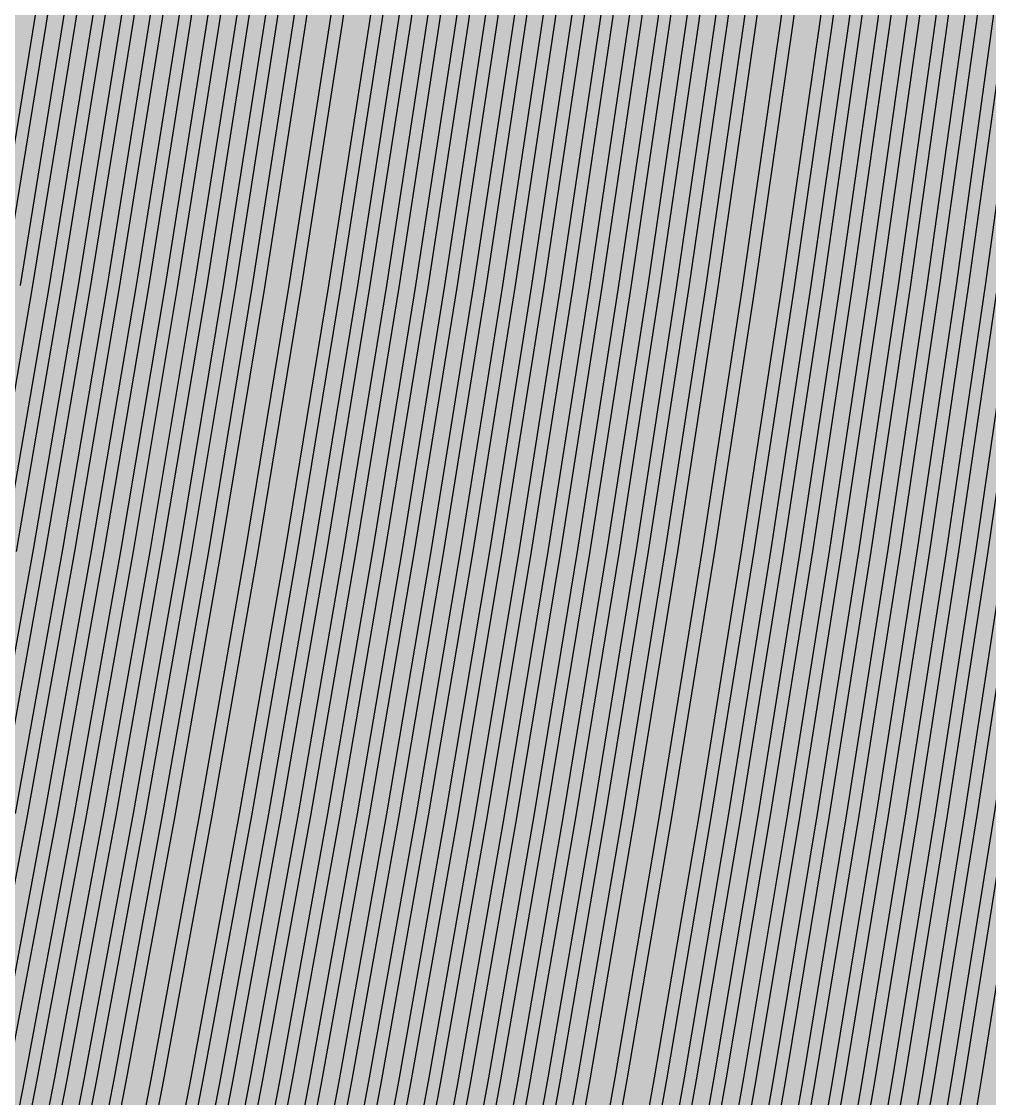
# Model space of a CAD drawing. Header units: metres. Extents: x -7231 to 10969, y -37556 to 1873.
# Drawn here: x 586.1 to 747.4, y -846.7 to -667.2 of the extents above; entities that cross this region are included whole.
import ezdxf

# ---------------------------------------------------------------- set-up
doc = ezdxf.new("R2010")
doc.units = ezdxf.units.M
doc.layers.add('Metal1', color=4, linetype='CONTINUOUS')
doc.layers.add('Polyimide', color=7, linetype='CONTINUOUS')

msp = doc.modelspace()

# ---------------------------------------------------------------- hatches: boundary and pattern name
at = {"layer": 'Polyimide'}
msp.add_hatch(color=7, dxfattribs=at).paths.add_polyline_path([(4065.69, -468), (4066.67, -501.99), (4068.51, -535.99), (4071.41, -569.99), (4075.54, -603.99), (4081.04, -637.99), (4088.01, -671.99), (4096.52, -705.98), (4106.62, -739.98), (4118.33, -773.98), (4131.63, -807.98), (4146.49, -841.98), (4162.87, -875.98), (4180.68, -909.97), (4199.83, -943.97), (4220.22, -977.97), (4241.73, -1011.97), (4264.21, -1045.97), (4287.52, -1079.96), (4311.51, -1113.96), (4336.01, -1147.96), (4360.86, -1181.96), (4385.88, -1215.96), (4410.89, -1249.96), (4435.74, -1283.95), (4460.24, -1317.95), (4484.23, -1351.95), (4507.54, -1385.95), (4530.02, -1419.95), (4551.53, -1453.94), (4571.92, -1487.94), (4591.07, -1521.94), (4608.88, -1555.94), (4625.26, -1589.94), (4640.12, -1623.94), (4653.42, -1657.93), (4665.13, -1691.93), (4675.23, -1725.93), (4683.74, -1759.93), (4690.71, -1793.93), (4696.21, -1827.93), (4700.34, -1861.92), (4703.24, -1895.92), (4705.08, -1929.92), (4706.06, -1963.92), (4706.44, -1997.92), (4706.5, -2031.91), (4706.5, -4793.02), (4709.95, -4838.39), (4720.22, -4882.71), (4737.08, -4924.98), (4760.13, -4964.2), (4788.85, -4999.49), (4822.58, -5030.03), (4860.53, -5055.12), (4901.85, -5074.18), (4901.85, -5074.18), (4970.68, -5105.23), (5034.7, -5145.26), (5092.76, -5193.54), (5143.8, -5249.19), (5186.89, -5311.2), (5221.24, -5378.44), (5246.23, -5449.69), (5261.41, -5523.66), (5266.5, -5599), (5261.41, -5674.34), (5246.23, -5748.31), (5221.24, -5819.56), (5186.89, -5886.8), (5143.8, -5948.81), (5092.76, -6004.46), (5034.7, -6052.74), (4970.68, -6092.77), (4901.85, -6123.82), (4860.53, -6142.88), (4822.58, -6167.97), (4788.85, -6198.51), (4760.13, -6233.8), (4737.08, -6273.02), (4720.22, -6315.29), (4709.95, -6359.61), (4706.5, -6404.98), (4706.5, -9221.52), (4709.95, -9266.88), (4720.22, -9311.21), (4737.08, -9353.47), (4760.13, -9392.7), (4788.85, -9427.98), (4822.58, -9458.52), (4860.53, -9483.61), (4901.85, -9502.67), (4970.68, -9533.72), (5034.7, -9573.75), (5092.76, -9622.03), (5143.8, -9677.68), (5186.89, -9739.69), (5221.24, -9806.94), (5246.23, -9878.19), (5261.41, -9952.16), (5266.5, -10027.49), (5261.41, -10102.83), (5246.23, -10176.8), (5221.24, -10248.05), (5186.89, -10315.3), (5143.8, -10377.31), (5092.76, -10432.96), (5034.7, -10481.24), (4970.68, -10521.27), (4901.85, -10552.32), (4860.53, -10571.38), (4822.58, -10596.46), (4788.85, -10627), (4760.13, -10662.29), (4737.08, -10701.52), (4720.22, -10743.78), (4709.95, -10788.1), (4706.5, -10833.47), (4706.5, -13650.01), (4709.95, -13695.38), (4720.22, -13739.7), (4737.08, -13781.96), (4760.13, -13821.19), (4788.85, -13856.48), (4822.58, -13887.02), (4860.53, -13912.11), (4901.85, -13931.17), (4970.68, -13962.22), (5034.7, -14002.25), (5092.76, -14050.53), (5143.8, -14106.18), (5186.89, -14168.19), (5221.24, -14235.43), (5246.23, -14306.68), (5261.41, -14380.65), (5266.5, -14455.99), (5261.41, -14531.33), (5246.23, -14605.29), (5221.24, -14676.55), (5186.89, -14743.79), (5143.8, -14805.8), (5092.76, -14861.45), (5034.7, -14909.73), (4970.68, -14949.76), (4901.85, -14980.81), (4860.53, -14999.87), (4822.58, -15024.96), (4788.85, -15055.5), (4760.13, -15090.79), (4737.08, -15130.01), (4720.22, -15172.27), (4709.95, -15216.6), (4706.5, -15261.97), (4706.5, -15455.99), (4720.95, -15750.04), (4764.14, -16041.26), (4835.68, -16326.84), (4934.86, -16604.04), (5060.74, -16870.18), (5212.09, -17122.7), (5387.47, -17359.17), (5585.18, -17577.31), (5803.32, -17775.02), (6039.79, -17950.4), (6292.31, -18101.75), (6558.45, -18227.63), (6835.65, -18326.81), (7121.23, -18398.34), (7412.45, -18441.54), (7706.5, -18455.99), (9969.01, -18455.99), (10047.42, -18459.84), (10125.08, -18471.36), (10201.23, -18490.44), (10275.15, -18516.89), (10346.12, -18550.45), (10413.46, -18590.81), (10476.52, -18637.58), (10534.69, -18690.3), (10587.41, -18748.47), (10634.18, -18811.53), (10674.54, -18878.87), (10708.11, -18949.84), (10734.56, -19023.76), (10753.63, -19099.92), (10765.15, -19177.58), (10769.01, -19255.99), (10769.01, -20895.8), (10730.24, -20951.41), (10694.6, -21009.08), (10662.21, -21068.63), (10633.17, -21129.89), (10607.55, -21192.66), (10585.45, -21256.74), (10566.93, -21321.96), (10552.05, -21388.09), (10540.84, -21454.95), (10533.35, -21522.33), (10529.6, -21590.02), (10529.6, -21657.81), (10533.35, -21725.5), (10540.84, -21792.87), (10552.05, -21859.73), (10566.93, -21925.87), (10585.45, -21991.08), (10607.55, -22055.17), (10633.17, -22117.94), (10662.21, -22179.19), (10694.6, -22238.74), (10730.24, -22296.41), (10769.01, -22352.03), (10769.01, -32454.24), (10728.74, -32510.49), (10691.72, -32568.92), (10658.05, -32629.35), (10627.85, -32691.58), (10601.2, -32755.42), (10578.21, -32820.67), (10558.93, -32887.1), (10543.44, -32954.52), (10531.77, -33022.71), (10523.97, -33091.44), (10520.07, -33160.51), (10520.07, -33229.69), (10523.97, -33298.75), (10531.77, -33367.49), (10543.44, -33435.67), (10558.93, -33503.09), (10578.21, -33569.53), (10601.2, -33634.77), (10627.85, -33698.61), (10658.05, -33760.85), (10691.72, -33821.28), (10728.74, -33879.71), (10769.01, -33935.96), (10769.01, -36556), (10765.15, -36634.41), (10753.63, -36712.07), (10734.56, -36788.23), (10708.11, -36862.15), (10674.54, -36933.12), (10634.18, -37000.46), (10587.41, -37063.51), (10534.69, -37121.69), (10476.52, -37174.41), (10413.46, -37221.18), (10346.12, -37261.54), (10275.15, -37295.1), (10201.23, -37321.55), (10125.08, -37340.63), (10047.42, -37352.15), (9969.01, -37356), (-6231.01, -37356), (-6309.42, -37352.15), (-6387.08, -37340.63), (-6463.23, -37321.55), (-6537.15, -37295.1), (-6608.12, -37261.54), (-6675.46, -37221.18), (-6738.52, -37174.41), (-6796.69, -37121.69), (-6849.41, -37063.51), (-6896.18, -37000.46), (-6936.54, -36933.12), (-6970.11, -36862.15), (-6996.56, -36788.23), (-7015.63, -36712.07), (-7027.15, -36634.41), (-7031.01, -36556), (-7031.01, -33936), (-6990.74, -33879.75), (-6953.7, -33821.31), (-6920.03, -33760.88), (-6889.82, -33698.64), (-6863.18, -33634.8), (-6840.18, -33569.55), (-6820.9, -33503.11), (-6805.4, -33435.69), (-6793.74, -33367.49), (-6785.94, -33298.75), (-6782.03, -33229.68), (-6782.03, -33160.5), (-6785.94, -33091.43), (-6793.74, -33022.69), (-6805.4, -32954.5), (-6820.9, -32887.07), (-6840.18, -32820.63), (-6863.18, -32755.39), (-6889.82, -32691.54), (-6920.03, -32629.3), (-6953.7, -32568.87), (-6990.74, -32510.43), (-7031.01, -32454.18), (-7031.01, -22364.83), (-6990.74, -22308.58), (-6953.7, -22250.14), (-6920.03, -22189.71), (-6889.82, -22127.47), (-6863.18, -22063.62), (-6840.18, -21998.38), (-6820.9, -21931.94), (-6805.4, -21864.51), (-6793.74, -21796.32), (-6785.94, -21727.58), (-6782.03, -21658.51), (-6782.03, -21589.33), (-6785.94, -21520.26), (-6793.74, -21451.52), (-6805.4, -21383.32), (-6820.9, -21315.9), (-6840.18, -21249.46), (-6863.18, -21184.21), (-6889.82, -21120.37), (-6920.03, -21058.13), (-6953.7, -20997.7), (-6990.74, -20939.26), (-7031.01, -20883.01), (-7031.01, -19255.99), (-7027.15, -19177.58), (-7015.63, -19099.92), (-6996.56, -19023.76), (-6970.11, -18949.84), (-6936.54, -18878.87), (-6896.18, -18811.53), (-6849.41, -18748.47), (-6796.69, -18690.3), (-6738.52, -18637.58), (-6675.46, -18590.81), (-6608.12, -18550.45), (-6537.15, -18516.89), (-6463.23, -18490.44), (-6387.08, -18471.36), (-6309.42, -18459.84), (-6231.01, -18455.99), (-3968.5, -18455.99), (-3674.45, -18441.54), (-3383.23, -18398.34), (-3097.65, -18326.81), (-2820.45, -18227.63), (-2554.31, -18101.75), (-2301.79, -17950.4), (-2065.32, -17775.02), (-1847.18, -17577.31), (-1649.47, -17359.17), (-1474.09, -17122.7), (-1322.74, -16870.18), (-1196.86, -16604.04), (-1097.68, -16326.84), (-1026.14, -16041.26), (-982.95, -15750.04), (-968.5, -15455.99), (-968.5, -15261.97), (-971.95, -15216.6), (-982.22, -15172.27), (-999.08, -15130.01), (-1022.13, -15090.79), (-1050.85, -15055.5), (-1084.58, -15024.96), (-1122.53, -14999.87), (-1163.85, -14980.81), (-1232.68, -14949.76), (-1296.7, -14909.73), (-1354.76, -14861.45), (-1405.8, -14805.8), (-1448.89, -14743.79), (-1483.24, -14676.55), (-1508.23, -14605.29), (-1523.41, -14531.33), (-1528.5, -14455.99), (-1523.41, -14380.65), (-1508.23, -14306.68), (-1483.24, -14235.43), (-1448.89, -14168.19), (-1405.8, -14106.18), (-1354.76, -14050.53), (-1296.7, -14002.25), (-1232.68, -13962.22), (-1163.85, -13931.17), (-1122.53, -13912.11), (-1084.58, -13887.02), (-1050.85, -13856.48), (-1022.13, -13821.19), (-999.08, -13781.96), (-982.22, -13739.7), (-971.95, -13695.38), (-968.5, -13650.01), (-968.5, -12309.64), (-971.95, -12264.27), (-982.22, -12219.94), (-999.08, -12177.68), (-1022.13, -12138.46), (-1050.85, -12103.17), (-1084.58, -12072.63), (-1122.53, -12047.54), (-1163.85, -12028.48), (-1232.68, -11997.43), (-1296.7, -11957.4), (-1354.76, -11909.12), (-1405.8, -11853.47), (-1448.89, -11791.46), (-1483.24, -11724.22), (-1508.23, -11652.96), (-1523.41, -11579), (-1528.5, -11503.66), (-1523.41, -11428.32), (-1508.23, -11354.35), (-1483.24, -11283.1), (-1448.89, -11215.86), (-1405.8, -11153.85), (-1354.76, -11098.2), (-1296.7, -11049.92), (-1232.68, -11009.89), (-1163.85, -10978.84), (-1122.53, -10959.78), (-1084.58, -10934.69), (-1050.85, -10904.15), (-1022.13, -10868.86), (-999.08, -10829.63), (-982.22, -10787.37), (-971.95, -10743.05), (-968.5, -10697.68), (-968.5, -9357.31), (-971.95, -9311.94), (-982.22, -9267.62), (-999.08, -9225.35), (-1022.13, -9186.13), (-1050.85, -9150.84), (-1084.58, -9120.3), (-1122.53, -9095.21), (-1163.85, -9076.15), (-1163.85, -9076.15), (-1232.68, -9045.1), (-1296.7, -9005.07), (-1354.76, -8956.79), (-1405.8, -8901.14), (-1448.89, -8839.13), (-1483.24, -8771.89), (-1508.23, -8700.64), (-1523.41, -8626.67), (-1528.5, -8551.33), (-1523.41, -8475.99), (-1508.23, -8402.02), (-1483.24, -8330.77), (-1448.89, -8263.53), (-1405.8, -8201.52), (-1354.76, -8145.87), (-1296.7, -8097.59), (-1232.68, -8057.56), (-1163.85, -8026.51), (-1163.85, -8026.51), (-1122.53, -8007.45), (-1084.58, -7982.36), (-1050.85, -7951.82), (-1022.13, -7916.53), (-999.08, -7877.31), (-982.22, -7835.04), (-971.95, -7790.72), (-968.5, -7745.35), (-968.5, -6404.98), (-971.95, -6359.61), (-982.22, -6315.29), (-999.08, -6273.02), (-1022.13, -6233.8), (-1050.85, -6198.51), (-1084.58, -6167.97), (-1122.53, -6142.88), (-1163.85, -6123.82), (-1163.85, -6123.82), (-1232.68, -6092.77), (-1296.7, -6052.74), (-1354.76, -6004.46), (-1405.8, -5948.81), (-1448.89, -5886.8), (-1483.24, -5819.56), (-1508.23, -5748.31), (-1523.41, -5674.34), (-1528.5, -5599), (-1523.41, -5523.66), (-1508.23, -5449.69), (-1483.24, -5378.44), (-1448.89, -5311.2), (-1405.8, -5249.19), (-1354.76, -5193.54), (-1296.7, -5145.26), (-1232.68, -5105.23), (-1163.85, -5074.18), (-1163.85, -5074.18), (-1122.53, -5055.12), (-1084.58, -5030.03), (-1050.85, -4999.49), (-1022.13, -4964.2), (-999.08, -4924.98), (-982.22, -4882.71), (-971.95, -4838.39), (-968.5, -4793.02), (-968.5, -2031.91), (-968.44, -1997.92), (-968.06, -1963.92), (-967.05, -1929.92), (-965.18, -1895.92), (-962.22, -1861.92), (-958.01, -1827.93), (-952.41, -1793.93), (-945.31, -1759.93), (-936.64, -1725.93), (-926.35, -1691.93), (-914.43, -1657.93), (-900.88, -1623.94), (-885.74, -1589.94), (-869.05, -1555.94), (-850.91, -1521.94), (-831.4, -1487.94), (-810.63, -1453.94), (-788.72, -1419.95), (-765.82, -1385.95), (-742.07, -1351.95), (-717.63, -1317.95), (-692.67, -1283.95), (-667.36, -1249.96), (-641.88, -1215.96), (-616.39, -1181.96), (-591.08, -1147.96), (-566.12, -1113.96), (-541.68, -1079.96), (-517.93, -1045.97), (-495.03, -1011.97), (-473.12, -977.97), (-452.35, -943.97), (-432.84, -909.97), (-414.7, -875.98), (-398.01, -841.98), (-382.87, -807.98), (-369.32, -773.98), (-357.4, -739.98), (-347.11, -705.98), (-338.44, -671.99), (-331.34, -637.99), (-325.74, -603.99), (-321.53, -569.99), (-318.57, -535.99), (-316.7, -501.99), (-315.69, -468), (-315.31, -434), (-315.25, -400), (-315.25, 401), (-315.25, 451), (-315.25, 1644), (-270.25, 1644), (-270.03, 1637.13), (-269.35, 1630.29), (-268.23, 1623.52), (-266.67, 1616.82), (-264.68, 1610.25), (-262.26, 1603.82), (-259.42, 1597.56), (-256.18, 1591.5), (-252.55, 1585.67), (-248.55, 1580.08), (-244.19, 1574.77), (-239.5, 1569.75), (-234.48, 1565.06), (-229.17, 1560.7), (-223.58, 1556.7), (-217.75, 1553.07), (-211.69, 1549.83), (-205.43, 1546.99), (-199, 1544.57), (-192.43, 1542.58), (-185.73, 1541.02), (-178.96, 1539.9), (-172.12, 1539.22), (-165.25, 1539), (-158.38, 1539.22), (-151.54, 1539.9), (-144.77, 1541.02), (-138.07, 1542.58), (-131.5, 1544.57), (-125.07, 1546.99), (-118.81, 1549.83), (-112.75, 1553.07), (-106.92, 1556.7), (-101.33, 1560.7), (-96.02, 1565.06), (-91, 1569.75), (-86.31, 1574.77), (-81.95, 1580.08), (-77.95, 1585.67), (-74.32, 1591.5), (-71.08, 1597.56), (-68.24, 1603.82), (-65.82, 1610.25), (-63.83, 1616.82), (-62.27, 1623.52), (-61.15, 1630.29), (-60.47, 1637.13), (-60.25, 1644), (1853, 1644), (1853, 1573), (3815.25, 1573), (3815.46, 1579.54), (3816.11, 1586.05), (3817.17, 1592.51), (3818.66, 1598.88), (3820.56, 1605.14), (3822.86, 1611.27), (3825.56, 1617.23), (3828.65, 1623), (3832.1, 1628.56), (3835.91, 1633.88), (3840.07, 1638.93), (3844.54, 1643.71), (3849.32, 1648.18), (3854.37, 1652.34), (3859.69, 1656.15), (3865.25, 1659.6), (3871.02, 1662.69), (3876.98, 1665.39), (3883.11, 1667.69), (3889.37, 1669.59), (3895.74, 1671.08), (3902.2, 1672.14), (3908.71, 1672.79), (3915.25, 1673), (3921.79, 1672.79), (3928.3, 1672.14), (3934.76, 1671.08), (3941.13, 1669.59), (3947.39, 1667.69), (3953.52, 1665.39), (3959.48, 1662.69), (3965.25, 1659.6), (3970.81, 1656.15), (3976.13, 1652.34), (3981.18, 1648.18), (3985.96, 1643.71), (3990.43, 1638.93), (3994.59, 1633.88), (3998.4, 1628.56), (4001.85, 1623), (4004.94, 1617.23), (4007.64, 1611.27), (4009.94, 1605.14), (4011.84, 1598.88), (4013.33, 1592.51), (4014.39, 1586.05), (4015.04, 1579.54), (4015.25, 1573), (4065.25, 1573), (4065.25, 451), (4065.25, 401), (4065.25, -400), (4065.31, -434), (4065.69, -468)])

# ---------------------------------------------------------------- linework, layer by layer
at = {"layer": 'Metal1'}
for points in [[(577.86, -1019.26), (587.62, -975.25), (596.95, -931.24), (605.86, -887.23), (614.34, -843.22), (622.4, -799.21), (630.04, -755.2), (637.27, -711.19), (644.09, -667.18), (650.51, -623.17), (656.52, -579.15), (662.13, -535.14), (667.35, -491.13), (672.17, -447.12), (676.59, -403.11), (680.63, -359.1), (684.27, -315.09), (687.53, -271.08), (690.4, -227.07), (692.88, -183.06), (694.98, -139.05)], [(577.89, -1151.29), (588.62, -1107.28), (598.91, -1063.27), (608.78, -1019.26), (618.23, -975.25), (627.26, -931.24), (635.88, -887.23), (644.08, -843.22), (651.89, -799.21), (659.28, -755.2), (666.28, -711.19), (672.88, -667.18), (679.09, -623.17), (684.91, -579.16), (690.34, -535.15), (695.39, -491.14), (700.05, -447.13), (704.34, -403.12), (708.24, -359.11), (711.77, -315.1), (714.92, -271.09), (717.7, -227.07), (720.1, -183.06), (722.13, -139.05)], [(578.05, -887.22), (586.69, -843.21), (594.9, -799.2), (602.7, -755.19), (610.07, -711.18), (617.02, -667.17), (623.56, -623.16), (629.69, -579.15), (635.41, -535.14), (640.72, -491.13), (645.63, -447.12), (650.14, -403.11), (654.26, -359.1), (657.97, -315.09), (661.29, -271.08), (664.21, -227.07), (666.75, -183.06), (668.89, -139.05)], [(578.08, -1063.27), (588.17, -1019.26), (597.83, -975.25), (607.06, -931.24), (615.86, -887.23), (624.25, -843.22), (632.23, -799.21), (639.79, -755.2), (646.94, -711.19), (653.69, -667.18), (660.04, -623.17), (665.99, -579.16), (671.54, -535.15), (676.7, -491.14), (681.46, -447.13), (685.84, -403.11), (689.83, -359.1), (693.44, -315.09), (696.66, -271.08), (699.5, -227.07), (701.95, -183.06), (704.03, -139.05)], [(578.08, -1107.28), (588.5, -1063.27), (598.48, -1019.26), (608.03, -975.25), (617.16, -931.24), (625.87, -887.23), (634.17, -843.22), (642.06, -799.21), (649.54, -755.2), (656.61, -711.19), (663.29, -667.18), (669.57, -623.17), (675.45, -579.16), (680.94, -535.15), (686.04, -491.14), (690.76, -447.13), (695.09, -403.12), (699.04, -359.11), (702.6, -315.1), (705.79, -271.08), (708.6, -227.07), (711.03, -183.06), (713.08, -139.05)], [(661.84, -139.14), (659.67, -183.17), (657.11, -227.2), (654.15, -271.22), (650.8, -315.25), (647.04, -359.28), (642.89, -403.31), (638.33, -447.34), (633.36, -491.36), (627.99, -535.39), (622.21, -579.42), (616.01, -623.45), (609.4, -667.48), (602.37, -711.51), (594.92, -755.53), (587.04, -799.56), (578.74, -843.59)], [(579.07, -931.23), (588.05, -887.22), (596.6, -843.21), (604.73, -799.2), (612.44, -755.19), (619.74, -711.18), (626.62, -667.17), (633.09, -623.16), (639.15, -579.15), (644.81, -535.14), (650.07, -491.13), (654.93, -447.12), (659.39, -403.11), (663.46, -359.1), (667.14, -315.09), (670.42, -271.08), (673.32, -227.07), (675.82, -183.06), (677.94, -139.05)], [(696.98, -139.14), (694.88, -183.17), (692.39, -227.19), (689.52, -271.22), (686.26, -315.25), (682.62, -359.28), (678.58, -403.31), (674.16, -447.33), (669.34, -491.36), (664.12, -535.39), (658.51, -579.42), (652.49, -623.44), (646.07, -667.47), (639.25, -711.5), (632.01, -755.53), (624.37, -799.56), (616.3, -843.58), (607.82, -887.61), (598.91, -931.64), (589.58, -975.67), (579.81, -1019.7)], [(724.13, -139.14), (722.1, -183.16), (719.69, -227.19), (716.91, -271.22), (713.76, -315.25), (710.23, -359.27), (706.33, -403.3), (702.04, -447.33), (697.38, -491.36), (692.33, -535.38), (686.9, -579.41), (681.08, -623.44), (674.86, -667.47), (668.26, -711.5), (661.26, -755.52), (653.86, -799.55), (646.05, -843.58), (637.84, -887.61), (629.22, -931.63), (620.19, -975.66), (610.74, -1019.69), (600.86, -1063.72), (590.56, -1107.75), (579.83, -1151.77)], [(670.89, -139.14), (668.74, -183.17), (666.21, -227.2), (663.28, -271.22), (659.96, -315.25), (656.25, -359.28), (652.14, -403.31), (647.62, -447.34), (642.71, -491.36), (637.39, -535.39), (631.67, -579.42), (625.54, -623.45), (619, -667.48), (612.04, -711.5), (604.67, -755.53), (596.87, -799.56), (588.65, -843.59), (580.01, -887.62)], [(706.03, -139.14), (703.95, -183.17), (701.49, -227.19), (698.65, -271.22), (695.43, -315.25), (691.82, -359.28), (687.83, -403.3), (683.45, -447.33), (678.68, -491.36), (673.52, -535.39), (667.97, -579.42), (662.02, -623.44), (655.67, -667.47), (648.92, -711.5), (641.76, -755.53), (634.2, -799.55), (626.22, -843.58), (617.83, -887.61), (609.02, -931.64), (599.78, -975.67), (590.12, -1019.7), (580.03, -1063.72)], [(715.08, -139.14), (713.02, -183.17), (710.59, -227.19), (707.78, -271.22), (704.6, -315.25), (701.03, -359.28), (697.08, -403.3), (692.75, -447.33), (688.03, -491.36), (682.93, -535.39), (677.43, -579.41), (671.55, -623.44), (665.27, -667.47), (658.59, -711.5), (651.51, -755.53), (644.03, -799.55), (636.14, -843.58), (627.83, -887.61), (619.12, -931.64), (609.99, -975.66), (600.43, -1019.69), (590.44, -1063.72), (580.03, -1107.75)], [(580.16, -799.2), (588.07, -755.19), (595.56, -711.18), (602.62, -667.17), (609.27, -623.16), (615.49, -579.15), (621.3, -535.14), (626.7, -491.13), (631.69, -447.12), (636.27, -403.11), (640.45, -359.1), (644.22, -315.09), (647.59, -271.08), (650.56, -227.07), (653.14, -183.06), (655.31, -139.05)], [(648.26, -139.14), (646.06, -183.17), (643.46, -227.2), (640.46, -271.23), (637.05, -315.25), (633.24, -359.28), (629.01, -403.31), (624.38, -447.34), (619.34, -491.37), (613.88, -535.39), (608.01, -579.42), (601.72, -623.45), (595, -667.48), (587.86, -711.51), (580.3, -755.54)], [(581, -975.25), (590.34, -931.24), (599.26, -887.23), (607.75, -843.22), (615.81, -799.21), (623.47, -755.2), (630.7, -711.19), (637.53, -667.18), (643.96, -623.16), (649.98, -579.15), (655.59, -535.14), (660.81, -491.13), (665.64, -447.12), (670.07, -403.11), (674.1, -359.1), (677.75, -315.09), (681.01, -271.08), (683.89, -227.07), (686.37, -183.06), (688.48, -139.05)], [(679.94, -139.14), (677.82, -183.17), (675.31, -227.19), (672.42, -271.22), (669.13, -315.25), (665.45, -359.28), (661.38, -403.31), (656.92, -447.33), (652.06, -491.36), (646.8, -535.39), (641.13, -579.42), (635.07, -623.45), (628.59, -667.47), (621.71, -711.5), (614.41, -755.53), (606.7, -799.56), (598.57, -843.59), (590.01, -887.61), (581.03, -931.64)], [(581.06, -711.18), (588.23, -667.17), (594.98, -623.16), (601.3, -579.15), (607.2, -535.14), (612.68, -491.13), (617.75, -447.12), (622.4, -403.11), (626.64, -359.1), (630.47, -315.09), (633.9, -271.08), (636.91, -227.07), (639.53, -183.06), (641.73, -139.05)], [(581.73, -843.21), (589.99, -799.2), (597.82, -755.19), (605.23, -711.18), (612.22, -667.17), (618.8, -623.16), (624.96, -579.15), (630.71, -535.14), (636.05, -491.13), (640.99, -447.12), (645.52, -403.11), (649.65, -359.1), (653.39, -315.09), (656.72, -271.08), (659.66, -227.07), (662.21, -183.06), (664.36, -139.05)], [(657.31, -139.14), (655.13, -183.17), (652.56, -227.2), (649.59, -271.22), (646.22, -315.25), (642.44, -359.28), (638.26, -403.31), (633.68, -447.34), (628.69, -491.36), (623.29, -535.39), (617.47, -579.42), (611.25, -623.45), (604.6, -667.48), (597.53, -711.51), (590.04, -755.53), (582.13, -799.56)], [(690.47, -139.14), (688.37, -183.17), (685.88, -227.19), (683.01, -271.22), (679.75, -315.25), (676.1, -359.28), (672.06, -403.31), (667.63, -447.33), (662.8, -491.36), (657.58, -535.39), (651.96, -579.42), (645.94, -623.44), (639.51, -667.47), (632.68, -711.5), (625.44, -755.53), (617.78, -799.56), (609.71, -843.59), (601.22, -887.61), (592.3, -931.64), (582.96, -975.67)], [(583.02, -1019.26), (592.73, -975.25), (602.01, -931.24), (610.86, -887.23), (619.3, -843.22), (627.31, -799.21), (634.91, -755.2), (642.11, -711.19), (648.89, -667.18), (655.27, -623.17), (661.25, -579.16), (666.84, -535.15), (672.02, -491.14), (676.81, -447.12), (681.22, -403.11), (685.23, -359.1), (688.85, -315.09), (692.09, -271.08), (694.95, -227.07), (697.42, -183.06), (699.51, -139.05)], [(643.73, -139.14), (641.52, -183.17), (638.91, -227.2), (635.89, -271.23), (632.47, -315.25), (628.63, -359.28), (624.39, -403.31), (619.74, -447.34), (614.67, -491.37), (609.18, -535.4), (603.28, -579.42), (596.95, -623.45), (590.21, -667.48), (583.03, -711.51)], [(583.05, -887.22), (591.65, -843.21), (599.82, -799.2), (607.57, -755.19), (614.9, -711.18), (621.82, -667.17), (628.32, -623.16), (634.42, -579.15), (640.11, -535.14), (645.4, -491.13), (650.28, -447.12), (654.77, -403.11), (658.86, -359.1), (662.55, -315.09), (665.86, -271.08), (668.76, -227.07), (671.28, -183.06), (673.41, -139.05)], [(583.2, -755.19), (590.73, -711.18), (597.83, -667.17), (604.5, -623.16), (610.76, -579.15), (616.6, -535.14), (622.03, -491.13), (627.04, -447.12), (631.65, -403.11), (635.85, -359.1), (639.64, -315.09), (643.03, -271.08), (646.01, -227.07), (648.6, -183.06), (650.79, -139.05)], [(583.21, -1151.29), (593.88, -1107.28), (604.12, -1063.27), (613.94, -1019.26), (623.33, -975.25), (632.31, -931.24), (640.88, -887.23), (649.04, -843.22), (656.8, -799.21), (664.16, -755.2), (671.12, -711.19), (677.68, -667.18), (683.86, -623.17), (689.64, -579.16), (695.05, -535.15), (700.06, -491.14), (704.7, -447.13), (708.96, -403.12), (712.84, -359.11), (716.35, -315.1), (719.48, -271.09), (722.25, -227.07), (724.64, -183.06), (726.66, -139.05)], [(583.29, -1063.27), (593.32, -1019.26), (602.93, -975.25), (612.11, -931.24), (620.87, -887.23), (629.21, -843.22), (637.14, -799.21), (644.66, -755.2), (651.78, -711.19), (658.49, -667.18), (664.8, -623.17), (670.72, -579.16), (676.24, -535.15), (681.37, -491.14), (686.11, -447.13), (690.46, -403.12), (694.43, -359.11), (698.02, -315.09), (701.22, -271.08), (704.05, -227.07), (706.49, -183.06), (708.56, -139.05)], [(583.35, -1107.28), (593.7, -1063.27), (603.63, -1019.26), (613.13, -975.25), (622.21, -931.24), (630.87, -887.23), (639.13, -843.22), (646.97, -799.21), (654.41, -755.2), (661.45, -711.19), (668.09, -667.18), (674.33, -623.17), (680.18, -579.16), (685.64, -535.15), (690.72, -491.14), (695.41, -447.13), (699.71, -403.12), (703.64, -359.11), (707.18, -315.1), (710.35, -271.08), (713.15, -227.07), (715.56, -183.06), (717.61, -139.05)], [(666.36, -139.14), (664.21, -183.17), (661.66, -227.2), (658.72, -271.22), (655.38, -315.25), (651.65, -359.28), (647.51, -403.31), (642.98, -447.34), (638.04, -491.36), (632.69, -535.39), (626.94, -579.42), (620.77, -623.45), (614.2, -667.48), (607.21, -711.5), (599.79, -755.53), (591.96, -799.56), (583.69, -843.59)], [(584.12, -931.23), (593.06, -887.22), (601.56, -843.21), (609.65, -799.2), (617.32, -755.19), (624.57, -711.18), (631.41, -667.17), (637.85, -623.16), (643.88, -579.15), (649.51, -535.14), (654.74, -491.13), (659.58, -447.12), (664.02, -403.11), (668.06, -359.1), (671.72, -315.09), (674.99, -271.08), (677.87, -227.07), (680.36, -183.06), (682.47, -139.05)], [(701.5, -139.14), (699.41, -183.17), (696.94, -227.19), (694.09, -271.22), (690.85, -315.25), (687.22, -359.28), (683.21, -403.3), (678.8, -447.33), (674.01, -491.36), (668.82, -535.39), (663.24, -579.42), (657.25, -623.44), (650.87, -667.47), (644.08, -711.5), (636.89, -755.53), (629.28, -799.56), (621.26, -843.58), (612.82, -887.61), (603.96, -931.64), (594.68, -975.67), (584.97, -1019.7)], [(675.41, -139.14), (673.28, -183.17), (670.76, -227.19), (667.85, -271.22), (664.55, -315.25), (660.85, -359.28), (656.76, -403.31), (652.27, -447.33), (647.38, -491.36), (642.09, -535.39), (636.4, -579.42), (630.3, -623.45), (623.8, -667.47), (616.88, -711.5), (609.54, -755.53), (601.79, -799.56), (593.61, -843.59), (585.01, -887.62)], [(585.07, -799.2), (592.95, -755.19), (600.4, -711.18), (607.42, -667.17), (614.03, -623.16), (620.22, -579.15), (626.01, -535.14), (631.38, -491.13), (636.34, -447.12), (640.9, -403.11), (645.05, -359.1), (648.8, -315.09), (652.16, -271.08), (655.11, -227.07), (657.67, -183.06), (659.84, -139.05)], [(728.66, -139.14), (726.64, -183.16), (724.24, -227.19), (721.48, -271.22), (718.34, -315.25), (714.84, -359.27), (710.95, -403.3), (706.69, -447.33), (702.05, -491.36), (697.03, -535.38), (691.63, -579.41), (685.84, -623.44), (679.66, -667.47), (673.09, -711.49), (666.13, -755.52), (658.77, -799.55), (651.01, -843.58), (642.85, -887.61), (634.27, -931.63), (625.29, -975.66), (615.89, -1019.69), (606.07, -1063.72), (595.83, -1107.75), (585.15, -1151.77)], [(652.78, -139.14), (650.6, -183.17), (648.01, -227.2), (645.02, -271.22), (641.63, -315.25), (637.84, -359.28), (633.64, -403.31), (629.03, -447.34), (624.01, -491.37), (618.59, -535.39), (612.74, -579.42), (606.48, -623.45), (599.8, -667.48), (592.7, -711.51), (585.17, -755.54)], [(710.56, -139.14), (708.49, -183.17), (706.04, -227.19), (703.22, -271.22), (700.01, -315.25), (696.43, -359.28), (692.46, -403.3), (688.1, -447.33), (683.36, -491.36), (678.22, -535.39), (672.7, -579.41), (666.78, -623.44), (660.47, -667.47), (653.75, -711.5), (646.63, -755.53), (639.11, -799.55), (631.18, -843.58), (622.83, -887.61), (614.07, -931.64), (604.88, -975.67), (595.27, -1019.69), (585.24, -1063.72)], [(719.61, -139.14), (717.56, -183.16), (715.14, -227.19), (712.35, -271.22), (709.18, -315.25), (705.63, -359.28), (701.7, -403.3), (697.4, -447.33), (692.7, -491.36), (687.63, -535.39), (682.16, -579.41), (676.31, -623.44), (670.06, -667.47), (663.42, -711.5), (656.38, -755.52), (648.94, -799.55), (641.09, -843.58), (632.84, -887.61), (624.17, -931.64), (615.09, -975.66), (605.58, -1019.69), (595.65, -1063.72), (585.29, -1107.75)], [(585.89, -711.18), (593.03, -667.17), (599.74, -623.16), (606.03, -579.15), (611.9, -535.14), (617.35, -491.13), (622.4, -447.12), (627.02, -403.11), (631.24, -359.1), (635.06, -315.09), (638.46, -271.08), (641.46, -227.07), (644.06, -183.06), (646.26, -139.05)], [(684.46, -139.14), (682.36, -183.17), (679.86, -227.19), (676.98, -271.22), (673.71, -315.25), (670.06, -359.28), (666.01, -403.31), (661.57, -447.33), (656.73, -491.36), (651.5, -535.39), (645.87, -579.42), (639.83, -623.45), (633.39, -667.47), (626.55, -711.5), (619.29, -755.53), (611.62, -799.56), (603.53, -843.59), (595.02, -887.61), (586.08, -931.64)], [(619.09, -1019.26), (628.43, -975.25), (637.36, -931.24), (645.88, -887.23), (654, -843.22), (661.71, -799.21), (669.03, -755.2), (675.95, -711.19), (682.48, -667.18), (688.62, -623.17), (694.38, -579.16), (699.75, -535.15), (704.74, -491.14), (709.35, -447.13), (713.59, -403.12), (717.45, -359.11), (720.93, -315.1), (724.05, -271.09), (726.8, -227.08), (729.17, -183.06), (731.18, -139.05)], [(624.24, -1019.27), (633.53, -975.26), (642.41, -931.24), (650.89, -887.23), (658.96, -843.22), (666.63, -799.21), (673.9, -755.2), (680.79, -711.19), (687.28, -667.18), (693.39, -623.17), (699.11, -579.16), (704.45, -535.15), (709.41, -491.14), (714, -447.13), (718.21, -403.12), (722.05, -359.11), (725.52, -315.1), (728.62, -271.09), (731.35, -227.08), (733.71, -183.06), (735.71, -139.05)], [(629.4, -1019.27), (638.64, -975.26), (647.47, -931.25), (655.89, -887.24), (663.92, -843.23), (671.54, -799.21), (678.78, -755.2), (685.62, -711.19), (692.08, -667.18), (698.15, -623.17), (703.84, -579.16), (709.15, -535.15), (714.09, -491.14), (718.65, -447.13), (722.83, -403.12), (726.65, -359.11), (730.1, -315.1), (733.18, -271.09), (735.9, -227.08), (738.25, -183.07), (740.24, -139.05)], [(733.18, -139.14), (731.17, -183.16), (728.79, -227.19), (726.05, -271.22), (722.93, -315.25), (719.44, -359.27), (715.58, -403.3), (711.34, -447.33), (706.73, -491.36), (701.73, -535.38), (696.36, -579.41), (690.6, -623.44), (684.46, -667.47), (677.93, -711.49), (671, -755.52), (663.69, -799.55), (655.97, -843.58), (647.85, -887.6), (639.33, -931.63), (630.39, -975.66)], [(634.55, -1019.27), (643.74, -975.26), (652.52, -931.25), (660.89, -887.24), (668.87, -843.23), (676.46, -799.22), (683.65, -755.21), (690.46, -711.19), (696.88, -667.18), (702.91, -623.17), (708.57, -579.16), (713.85, -535.15), (718.76, -491.14), (723.29, -447.13), (727.46, -403.12), (731.25, -359.11), (734.68, -315.1), (737.75, -271.09), (740.45, -227.08), (742.79, -183.07), (744.76, -139.05)], [(737.71, -139.14), (735.71, -183.16), (733.34, -227.19), (730.61, -271.22), (727.51, -315.25), (724.04, -359.27), (720.2, -403.3), (715.99, -447.33), (711.4, -491.36), (706.44, -535.38), (701.09, -579.41), (695.37, -623.44), (689.26, -667.47), (682.76, -711.49), (675.88, -755.52), (668.6, -799.55), (660.93, -843.58), (652.85, -887.6), (644.38, -931.63), (635.49, -975.66)], [(639.7, -1019.27), (648.84, -975.26), (657.57, -931.25), (665.9, -887.24), (673.83, -843.23), (681.37, -799.22), (688.53, -755.21), (695.29, -711.2), (701.67, -667.18), (707.68, -623.17), (713.3, -579.16), (718.55, -535.15), (723.43, -491.14), (727.94, -447.13), (732.08, -403.12), (735.86, -359.11), (739.27, -315.1), (742.31, -271.09), (745, -227.08), (747.32, -183.07), (749.29, -139.05)], [(742.23, -139.14), (740.25, -183.16), (737.89, -227.19), (735.18, -271.22), (732.09, -315.25), (728.64, -359.27), (724.83, -403.3), (720.64, -447.33), (716.07, -491.35), (711.14, -535.38), (705.82, -579.41), (700.13, -623.44), (694.06, -667.46), (687.6, -711.49), (680.75, -755.52), (673.52, -799.55), (665.89, -843.58), (657.86, -887.6), (649.43, -931.63), (640.59, -975.66)], [(644.86, -1019.27), (653.94, -975.26), (662.62, -931.25), (670.9, -887.24), (678.79, -843.23), (686.29, -799.22), (693.4, -755.21), (700.13, -711.2), (706.47, -667.19), (712.44, -623.17), (718.03, -579.16), (723.26, -535.15), (728.11, -491.14), (732.59, -447.13), (736.71, -403.12), (740.46, -359.11), (743.85, -315.1), (746.88, -271.09), (749.55, -227.08), (751.86, -183.07), (753.81, -139.06)], [(746.76, -139.14), (744.78, -183.16), (742.44, -227.19), (739.74, -271.22), (736.68, -315.25), (733.25, -359.27), (729.45, -403.3), (725.28, -447.33), (720.75, -491.35), (715.84, -535.38), (710.56, -579.41), (704.9, -623.44), (698.86, -667.46), (692.43, -711.49), (685.63, -755.52), (678.43, -799.55), (670.84, -843.57), (662.86, -887.6), (654.48, -931.63), (645.7, -975.66)], [(751.29, -139.14), (749.32, -183.16), (746.99, -227.19), (744.31, -271.22), (741.26, -315.24), (737.85, -359.27), (734.07, -403.3), (729.93, -447.33), (725.42, -491.35), (720.54, -535.38), (715.29, -579.41), (709.66, -623.44), (703.65, -667.46), (697.27, -711.49), (690.5, -755.52), (683.35, -799.55), (675.8, -843.57), (667.86, -887.6), (659.53, -931.63), (650.8, -975.66)], [(651.12, -1019.27), (660.18, -975.26), (668.84, -931.25), (677.1, -887.24), (684.97, -843.23), (692.45, -799.22), (699.55, -755.21), (706.26, -711.2), (712.59, -667.19), (718.55, -623.17), (724.13, -579.16), (729.34, -535.15), (734.18, -491.14), (738.65, -447.13), (742.76, -403.12), (746.5, -359.11), (749.88, -315.1), (752.9, -271.09), (755.57, -227.08), (757.87, -183.07), (759.82, -139.06)], [(755.81, -139.14), (753.86, -183.16), (751.54, -227.19), (748.87, -271.22), (745.84, -315.24), (742.45, -359.27), (738.7, -403.3), (734.58, -447.33), (730.1, -491.35), (725.24, -535.38), (720.02, -579.41), (714.42, -623.44), (708.45, -667.46), (702.1, -711.49), (695.37, -755.52), (688.26, -799.54), (680.76, -843.57), (672.87, -887.6), (664.58, -931.63), (655.9, -975.66)], [(657.75, -1019.27), (666.8, -975.26), (675.45, -931.25), (683.7, -887.24), (691.56, -843.23), (699.04, -799.22), (706.12, -755.21), (712.83, -711.2), (719.15, -667.19), (725.1, -623.18), (730.67, -579.16), (735.88, -535.15), (740.71, -491.14), (745.18, -447.13), (749.28, -403.12), (753.02, -359.11), (756.4, -315.1), (759.42, -271.09), (762.08, -227.08), (764.38, -183.07), (766.33, -139.06)], [(761.82, -139.14), (759.87, -183.16), (757.56, -227.19), (754.9, -271.22), (751.88, -315.24), (748.49, -359.27), (744.75, -403.3), (740.64, -447.33), (736.16, -491.35), (731.32, -535.38), (726.11, -579.41), (720.53, -623.43), (714.57, -667.46), (708.24, -711.49), (701.52, -755.52), (694.43, -799.54), (686.94, -843.57), (679.07, -887.6), (670.8, -931.63), (662.14, -975.65)], [(662.9, -1019.27), (671.9, -975.26), (680.5, -931.25), (688.71, -887.24), (696.52, -843.23), (703.95, -799.22), (711, -755.21), (717.66, -711.2), (723.95, -667.19), (729.86, -623.18), (735.41, -579.17), (740.58, -535.15), (745.38, -491.14), (749.83, -447.13), (753.9, -403.12), (757.62, -359.11), (760.98, -315.1), (763.98, -271.09), (766.63, -227.08), (768.92, -183.07), (770.85, -139.06)], [(668.06, -1019.27), (677, -975.26), (685.55, -931.25), (693.71, -887.24), (701.48, -843.23), (708.87, -799.22), (715.87, -755.21), (722.5, -711.2), (728.75, -667.19), (734.63, -623.18), (740.14, -579.17), (745.28, -535.15), (750.06, -491.14), (754.47, -447.13), (758.53, -403.12), (762.22, -359.11), (765.56, -315.1), (768.55, -271.09), (771.18, -227.08), (773.45, -183.07), (775.38, -139.06)], [(768.33, -139.14), (766.38, -183.16), (764.07, -227.19), (761.41, -271.22), (758.39, -315.24), (755.01, -359.27), (751.27, -403.3), (747.17, -447.33), (742.7, -491.35), (737.86, -535.38), (732.66, -579.41), (727.08, -623.43), (721.13, -667.46), (714.81, -711.49), (708.1, -755.52), (701.01, -799.54), (693.53, -843.57), (685.67, -887.6), (677.41, -931.63), (668.76, -975.65)], [(673.21, -1019.27), (682.1, -975.26), (690.6, -931.25), (698.71, -887.24), (706.44, -843.23), (713.78, -799.22), (720.74, -755.21), (727.33, -711.2), (733.55, -667.19), (739.39, -623.18), (744.87, -579.17), (749.98, -535.16), (754.73, -491.14), (759.12, -447.13), (763.15, -403.12), (766.83, -359.11), (770.15, -315.1), (773.11, -271.09), (775.73, -227.08), (777.99, -183.07), (779.9, -139.06)], [(772.85, -139.14), (770.92, -183.16), (768.62, -227.19), (765.98, -271.22), (762.98, -315.24), (759.62, -359.27), (755.9, -403.3), (751.82, -447.33), (747.37, -491.35), (742.57, -535.38), (737.39, -579.41), (731.85, -623.43), (725.93, -667.46), (719.64, -711.49), (712.97, -755.52), (705.92, -799.54), (698.49, -843.57), (690.67, -887.6), (682.47, -931.63), (673.86, -975.65)], [(678.36, -1019.28), (687.2, -975.26), (695.65, -931.25), (703.72, -887.24), (711.4, -843.23), (718.7, -799.22), (725.62, -755.21), (732.17, -711.2), (738.35, -667.19), (744.16, -623.18), (749.6, -579.17), (754.68, -535.16), (759.41, -491.15), (763.77, -447.13), (767.78, -403.12), (771.43, -359.11), (774.73, -315.1), (777.68, -271.09), (780.28, -227.08), (782.53, -183.07), (784.43, -139.06)], [(777.38, -139.13), (775.45, -183.16), (773.17, -227.19), (770.54, -271.22), (767.56, -315.24), (764.22, -359.27), (760.52, -403.3), (756.46, -447.32), (752.05, -491.35), (747.27, -535.38), (742.12, -579.41), (736.61, -623.43), (730.73, -667.46), (724.48, -711.49), (717.85, -755.52), (710.84, -799.54), (703.45, -843.57), (695.68, -887.6), (687.52, -931.62), (678.96, -975.65)], [(683.52, -1019.28), (692.3, -975.27), (700.71, -931.25), (708.72, -887.24), (716.35, -843.23), (723.61, -799.22), (730.49, -755.21), (737, -711.2), (743.14, -667.19), (748.92, -623.18), (754.33, -579.17), (759.39, -535.16), (764.08, -491.15), (768.42, -447.13), (772.4, -403.12), (776.03, -359.11), (779.31, -315.1), (782.24, -271.09), (784.83, -227.08), (787.06, -183.07), (788.96, -139.06)], [(781.9, -139.13), (779.99, -183.16), (777.72, -227.19), (775.11, -271.22), (772.14, -315.24), (768.82, -359.27), (765.15, -403.3), (761.11, -447.32), (756.72, -491.35), (751.97, -535.38), (746.85, -579.41), (741.38, -623.43), (735.53, -667.46), (729.31, -711.49), (722.72, -755.51), (715.75, -799.54), (708.41, -843.57), (700.68, -887.6), (692.57, -931.62), (684.06, -975.65)], [(688.67, -1019.28), (697.41, -975.27), (705.76, -931.26), (713.72, -887.25), (721.31, -843.23), (728.52, -799.22), (735.37, -755.21), (741.84, -711.2), (747.94, -667.19), (753.68, -623.18), (759.06, -579.17), (764.09, -535.16), (768.75, -491.15), (773.07, -447.14), (777.03, -403.12), (780.64, -359.11), (783.9, -315.1), (786.81, -271.09), (789.38, -227.08), (791.6, -183.07), (793.48, -139.06)], [(786.43, -139.13), (784.53, -183.16), (782.27, -227.19), (779.68, -271.22), (776.73, -315.24), (773.42, -359.27), (769.77, -403.3), (765.76, -447.32), (761.4, -491.35), (756.67, -535.38), (751.59, -579.4), (746.14, -623.43), (740.33, -667.46), (734.15, -711.49), (727.6, -755.51), (720.67, -799.54), (713.37, -843.57), (705.69, -887.6), (697.62, -931.62), (689.17, -975.65)], [(693.82, -1019.28), (702.51, -975.27), (710.81, -931.26), (718.73, -887.25), (726.27, -843.24), (733.44, -799.22), (740.24, -755.21), (746.67, -711.2), (752.74, -667.19), (758.45, -623.18), (763.8, -579.17), (768.79, -535.16), (773.43, -491.15), (777.71, -447.14), (781.65, -403.12), (785.24, -359.11), (788.48, -315.1), (791.38, -271.09), (793.93, -227.08), (796.14, -183.07), (798.01, -139.06)], [(790.95, -139.13), (789.06, -183.16), (786.83, -227.19), (784.24, -271.21), (781.31, -315.24), (778.03, -359.27), (774.39, -403.3), (770.41, -447.32), (766.07, -491.35), (761.37, -535.38), (756.32, -579.4), (750.9, -623.43), (745.13, -667.46), (738.98, -711.49), (732.47, -755.51), (725.58, -799.54), (718.33, -843.57), (710.69, -887.59), (702.67, -931.62), (694.27, -975.65)], [(698.98, -1019.28), (707.61, -975.27), (715.86, -931.26), (723.73, -887.25), (731.23, -843.24), (738.35, -799.23), (745.11, -755.21), (751.51, -711.2), (757.54, -667.19), (763.21, -623.18), (768.53, -579.17), (773.49, -535.16), (778.1, -491.15), (782.36, -447.14), (786.27, -403.12), (789.84, -359.11), (793.06, -315.1), (795.94, -271.09), (798.48, -227.08), (800.68, -183.07), (802.53, -139.06)], [(795.48, -139.13), (793.6, -183.16), (791.38, -227.19), (788.81, -271.21), (785.89, -315.24), (782.63, -359.27), (779.02, -403.3), (775.06, -447.32), (770.74, -491.35), (766.07, -535.38), (761.05, -579.4), (755.67, -623.43), (749.92, -667.46), (743.82, -711.48), (737.34, -755.51), (730.5, -799.54), (723.28, -843.57), (715.69, -887.59), (707.72, -931.62), (699.37, -975.65)], [(704.13, -1019.28), (712.71, -975.27), (720.91, -931.26), (728.73, -887.25), (736.19, -843.24), (743.27, -799.23), (749.99, -755.22), (756.34, -711.2), (762.34, -667.19), (767.98, -623.18), (773.26, -579.17), (778.19, -535.16), (782.77, -491.15), (787.01, -447.14), (790.9, -403.13), (794.44, -359.11), (797.65, -315.1), (800.51, -271.09), (803.03, -227.08), (805.21, -183.07), (807.06, -139.06)], [(800.01, -139.13), (798.14, -183.16), (795.93, -227.19), (793.37, -271.21), (790.47, -315.24), (787.23, -359.27), (783.64, -403.29), (779.7, -447.32), (775.42, -491.35), (770.78, -535.38), (765.78, -579.4), (760.43, -623.43), (754.72, -667.46), (748.65, -711.48), (742.22, -755.51), (735.41, -799.54), (728.24, -843.57), (720.7, -887.59), (712.77, -931.62), (704.47, -975.65)], [(709.28, -1019.28), (717.81, -975.27), (725.96, -931.26), (733.74, -887.25), (741.14, -843.24), (748.18, -799.23), (754.86, -755.22), (761.18, -711.2), (767.14, -667.19), (772.74, -623.18), (777.99, -579.17), (782.89, -535.16), (787.45, -491.15), (791.66, -447.14), (795.52, -403.13), (799.05, -359.11), (802.23, -315.1), (805.07, -271.09), (807.58, -227.08), (809.75, -183.07), (811.58, -139.06)], [(804.53, -139.13), (802.67, -183.16), (800.48, -227.19), (797.94, -271.21), (795.06, -315.24), (791.83, -359.27), (788.27, -403.29), (784.35, -447.32), (780.09, -491.35), (775.48, -535.37), (770.51, -579.4), (765.2, -623.43), (759.52, -667.46), (753.49, -711.48), (747.09, -755.51), (740.33, -799.54), (733.2, -843.56), (725.7, -887.59), (717.83, -931.62), (709.57, -975.65)], [(714.44, -1019.28), (722.91, -975.27), (731.01, -931.26), (738.74, -887.25), (746.1, -843.24), (753.1, -799.23), (759.73, -755.22), (766.01, -711.21), (771.93, -667.19), (777.5, -623.18), (782.72, -579.17), (787.6, -535.16), (792.12, -491.15), (796.3, -447.14), (800.15, -403.13), (803.65, -359.12), (806.81, -315.1), (809.64, -271.09), (812.13, -227.08), (814.29, -183.07), (816.11, -139.06)], [(809.06, -139.13), (807.21, -183.16), (805.03, -227.19), (802.5, -271.21), (799.64, -315.24), (796.44, -359.27), (792.89, -403.29), (789, -447.32), (784.76, -491.35), (780.18, -535.37), (775.25, -579.4), (769.96, -623.43), (764.32, -667.45), (758.32, -711.48), (751.96, -755.51), (745.24, -799.54), (738.16, -843.56), (730.7, -887.59), (722.88, -931.62), (714.67, -975.64)], [(813.58, -139.13), (811.75, -183.16), (809.58, -227.19), (807.07, -271.21), (804.22, -315.24), (801.04, -359.27), (797.51, -403.29), (793.65, -447.32), (789.44, -491.35), (784.88, -535.37), (779.98, -579.4), (774.72, -623.43), (769.12, -667.45), (763.16, -711.48), (756.84, -755.51), (750.16, -799.54), (743.12, -843.56), (735.71, -887.59), (727.93, -931.62), (719.78, -975.64)]]:
    msp.add_lwpolyline(points, dxfattribs=at)

doc.saveas('drawing.dxf')
